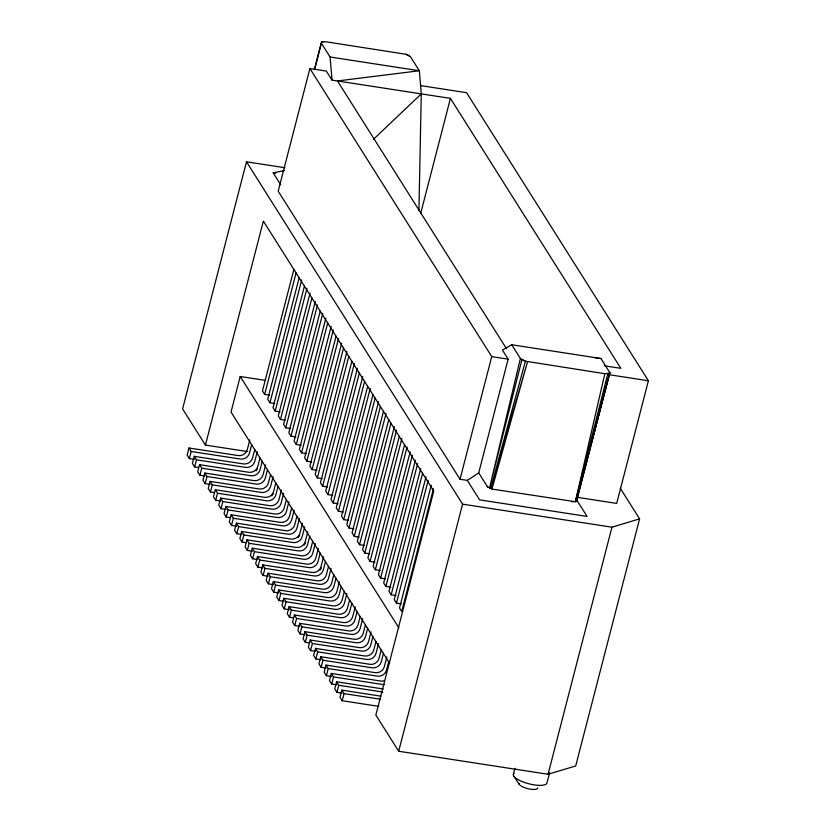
<?xml version="1.0" encoding="UTF-8"?>
<svg xmlns="http://www.w3.org/2000/svg" width="831" height="831" viewBox="0 0 831 831"><rect width="100%" height="100%" fill="white"/><g stroke="black" fill="none" stroke-linecap="round" stroke-linejoin="round"><path stroke-width="1.25" d="M418.917 210.638L421.286 93.882L419.343 70.76L410.462 56.737L406.079 54.306L326.23 41.82L321.898 41.779L321.41 43.274L330.084 56.996L332.026 80.129L450.423 98.37L620.84 368.341L604.366 365.806M604.833 373.701L575.374 501.727L491.931 489.064L487.506 486.758L478.718 472.901L508.136 359.137L502.423 350.08L511.719 344.761L600.99 358.525L609.85 372.766L576.122 501.529L575.374 501.727L607.762 373.836L609.757 373.161L604.833 373.701L525.41 361.205L520.393 358.493L511.719 344.761M520.393 358.493L489.501 488.077L521.899 359.719L525.41 361.205L490.643 488.586L527.529 361.765L491.931 489.064M314.347 69.669L321.42 42.121L323.643 41.55M576.579 501.238L609.788 372.527L576.122 501.529L576.548 500.241M284.929 167.737L246.485 161.806L182.591 408.894L205.423 445.073L247.721 451.597M249.819 439.859L247.306 449.581A7.718 6.98 -32.3 0 1 238.175 455.575L188.99 447.992L187.152 455.097L189.343 458.577L194.392 459.356M189.343 458.577L191.182 451.472L188.99 447.992M254.774 449.426L252.572 457.933A7.718 6.98 -32.3 0 1 243.441 463.927L194.257 456.344L192.418 463.449L194.62 466.929L198.401 467.51M194.62 466.929L196.459 459.823L194.257 456.344M260.041 457.767L257.839 466.284A7.718 6.98 -32.3 0 1 248.718 472.268L199.533 464.685L197.695 471.8L199.887 475.28L204.935 476.059M205.423 445.073L263.354 221.098L433.761 491.079L375.841 715.055L398.683 751.234L548.055 774.263L575.706 765.964L639.61 518.876L620.258 488.233M199.887 475.28L201.725 468.165L199.533 464.685M265.629 464.903L263.115 474.636A7.718 6.98 -32.3 0 1 253.985 480.619L204.8 473.036L202.961 480.152L205.153 483.632L210.201 484.411M332.026 80.129L326.303 71.071L309.911 68.537L278.188 191.192L460.021 479.269L467.313 480.391L478.718 472.901M205.153 483.632L207.002 476.516L204.8 473.036M314.596 69.586L321.41 43.274M270.584 474.47L268.382 482.988A7.718 6.98 -32.3 0 1 259.262 488.971L210.077 481.388L208.228 488.503L210.43 491.983L214.211 492.565M265.432 380.39L240.211 376.505L231.018 412.051L389.656 663.377M210.43 491.983L212.269 484.868L210.077 481.388M275.85 482.821L273.659 491.339A7.718 6.98 -32.3 0 1 264.528 497.322L215.343 489.739L213.505 496.845L215.696 500.324L220.745 501.103M215.696 500.324L217.535 493.219L215.343 489.739M281.439 489.958L278.925 499.68A7.718 6.98 -32.3 0 1 269.795 505.674L220.61 498.091L218.771 505.196L220.973 508.676L226.011 509.455M220.973 508.676L222.812 501.571L220.61 498.091M286.394 499.524L284.192 508.032A7.718 6.98 -32.3 0 1 275.071 514.025L225.887 506.443L224.048 513.548L226.24 517.027L230.021 517.609M226.24 517.027L228.078 509.922L225.887 506.443M293.904 269.379L262.471 390.923L264.663 394.403L269.524 395.151M291.671 507.866L289.468 516.383A7.718 6.98 -32.3 0 1 280.338 522.367L231.153 514.784L229.314 521.899L231.506 525.379L236.555 526.158M251.7 444.554L249.497 453.061A7.718 6.98 -32.3 0 1 240.367 459.055L191.182 451.472M264.663 394.403L296.106 272.859M231.506 525.379L233.345 518.264L231.153 514.784M299.181 277.731L267.738 399.275L269.94 402.755L274.791 403.502M296.937 516.217L294.735 524.735A7.718 6.98 -32.3 0 1 285.615 530.718L236.419 523.135L234.581 530.251L236.783 533.731L241.821 534.51M257.288 451.68L254.764 461.413A7.718 6.98 -32.3 0 1 245.644 467.396L196.459 459.823M269.94 402.755L301.695 279.954M236.783 533.731L238.622 526.615L236.419 523.135M304.447 286.082L273.015 407.626L275.206 411.106L280.068 411.854M302.526 523.353L300.001 533.087A7.718 6.98 -32.3 0 1 290.881 539.07L241.696 531.487L239.858 538.602L242.05 542.082L245.831 542.664M262.243 461.247L260.041 469.764A7.718 6.98 -32.3 0 1 250.91 475.748L201.725 468.165M275.206 411.106L306.971 288.305M242.05 542.082L243.888 534.967L241.696 531.487M310.046 293.177L278.281 415.978L280.483 419.458L285.334 420.206M307.792 531.705L305.278 541.438A7.718 6.98 -32.3 0 1 296.148 547.421L246.963 539.838L245.124 546.943L247.326 550.423L252.364 551.202M267.509 469.598L265.307 478.116A7.718 6.98 -32.3 0 1 256.187 484.099L207.002 476.516M280.483 419.458L311.916 297.903M247.326 550.423L249.165 543.318L246.963 539.838M315.313 301.528L283.558 424.329L285.75 427.799L290.611 428.557M312.747 541.272L310.545 549.779A7.718 6.98 -32.3 0 1 301.424 555.773L252.24 548.19L250.401 555.295L252.593 558.775L257.641 559.554M273.098 476.734L270.584 486.467A7.718 6.98 -32.3 0 1 261.453 492.451L212.269 484.868M285.75 427.799L317.504 305.008M252.593 558.775L254.431 551.67L252.24 548.19M320.257 311.126L288.824 432.671L291.016 436.15L295.878 436.898M318.335 548.408L315.822 558.131A7.718 6.98 -32.3 0 1 306.691 564.124L257.506 556.541L255.668 563.647L257.859 567.126L262.908 567.905M278.053 486.301L275.85 494.809A7.718 6.98 -32.3 0 1 266.72 500.802L217.535 493.219M291.016 436.15L322.781 313.349M257.859 567.126L259.698 560.021L257.506 556.541M325.856 318.221L294.091 441.022L296.293 444.502L301.144 445.25M323.602 556.749L321.088 566.482A7.718 6.98 -32.3 0 1 311.957 572.466L262.773 564.883L260.934 571.998L263.136 575.478L268.174 576.257M283.641 493.437L281.117 503.16A7.718 6.98 -32.3 0 1 271.997 509.154L222.812 501.571M296.293 444.502L327.726 322.958M263.136 575.478L264.975 568.362L262.773 564.883M331.122 326.573L299.368 449.374L301.56 452.853L306.421 453.601M328.557 566.316L326.354 574.834A7.718 6.98 -32.3 0 1 317.234 580.817L268.049 573.234L266.211 580.35L268.403 583.829L273.451 584.608M288.908 501.779L286.394 511.512A7.718 6.98 -32.3 0 1 277.263 517.505L228.078 509.922M301.56 452.853L333.314 330.052M268.403 583.829L270.241 576.714L268.049 573.234M336.067 336.181L304.634 457.725L306.836 461.205L311.687 461.953M333.833 574.668L331.631 583.185A7.718 6.98 -32.3 0 1 322.501 589.169L273.316 581.586L271.477 588.701L273.679 592.181L278.717 592.95M294.174 510.13L291.66 519.863A7.718 6.98 -32.3 0 1 282.54 525.846L233.345 518.264M306.836 461.205L338.591 338.404M273.679 592.181L275.518 585.066L273.316 581.586M341.666 343.276L309.911 466.077L312.103 469.557L316.964 470.304M339.412 581.804L336.898 591.537A7.718 6.98 -32.3 0 1 327.778 597.52L278.593 589.937L276.754 597.042L278.946 600.522L283.994 601.301M299.451 518.482L296.927 528.215A7.718 6.98 -32.3 0 1 287.806 534.198L238.622 526.615M312.103 469.557L343.535 348.002M278.946 600.522L280.785 593.417L278.593 589.937M346.932 351.627L315.178 474.428L317.369 477.898L322.231 478.656M344.377 591.371L342.175 599.878A7.718 6.98 -32.3 0 1 333.044 605.872L283.859 598.289L282.021 605.394L284.212 608.874L289.261 609.653M304.717 526.833L302.204 536.566A7.718 6.98 -32.3 0 1 293.073 542.55L243.888 534.967M317.369 477.898L348.802 356.354M284.212 608.874L286.051 601.769L283.859 598.289M351.877 361.225L320.444 482.769L322.646 486.249L327.497 486.997M349.643 599.722L347.441 608.23A7.718 6.98 -32.3 0 1 338.31 614.223L289.126 606.64L287.287 613.745L289.489 617.225L293.27 617.807M309.672 536.4L307.47 544.907A7.718 6.98 -32.3 0 1 298.35 550.901L249.165 543.318M322.646 486.249L354.401 363.448M289.489 617.225L291.328 610.12L289.126 606.64M357.475 368.32L325.721 491.121L327.913 494.601L332.774 495.349M355.232 606.848L352.708 616.581A7.718 6.98 -32.3 0 1 343.587 622.564L294.403 614.982L292.564 622.097L294.756 625.577L299.804 626.356M315.261 543.536L312.747 553.259A7.718 6.98 -32.3 0 1 303.616 559.253L254.431 551.67M327.913 494.601L359.345 373.057M294.756 625.577L296.594 618.461L294.403 614.982M362.742 376.672L330.987 499.473L333.179 502.952L338.04 503.7M360.187 616.415L357.984 624.933A7.718 6.98 -32.3 0 1 348.854 630.916L299.669 623.333L297.83 630.449L300.033 633.928L305.07 634.707M320.215 553.103L318.013 561.611A7.718 6.98 -32.3 0 1 308.893 567.604L259.698 560.021M333.179 502.952L364.622 381.408M300.033 633.928L301.871 626.813L299.669 623.333M367.697 386.28L336.254 507.824L338.456 511.304L343.317 512.052M365.453 624.767L363.251 633.284A7.718 6.98 -32.3 0 1 354.131 639.268L304.946 631.685L303.097 638.8L305.299 642.28L309.08 642.862M325.482 561.444L323.28 569.962A7.718 6.98 -32.3 0 1 314.16 575.945L264.975 568.362M338.456 511.304L370.211 388.503M305.299 642.28L307.138 635.164L304.946 631.685M372.963 394.632L341.531 516.176L343.722 519.655L348.584 520.403M371.041 631.903L368.528 641.636A7.718 6.98 -32.3 0 1 359.397 647.619L310.212 640.036L308.374 647.152L310.565 650.621L315.614 651.4M420.652 213.515L450.423 98.37M331.07 568.581L328.557 578.314A7.718 6.98 -32.3 0 1 319.426 584.297L270.241 576.714M343.722 519.655L375.155 398.101M310.565 650.621L312.404 643.516L310.212 640.036M378.562 401.726L346.797 524.527L348.999 527.997L353.85 528.755M375.996 641.47L373.794 649.977A7.718 6.98 -32.3 0 1 364.664 655.971L315.479 648.388L313.64 655.493L315.842 658.973L320.88 659.752M336.025 578.147L333.823 586.665A7.718 6.98 -32.3 0 1 324.703 592.648L275.518 585.066M348.999 527.997L380.432 406.452M315.842 658.973L317.681 651.868L315.479 648.388M383.507 411.324L352.074 532.868L354.266 536.348L359.127 537.096M381.263 649.821L379.061 658.329A7.718 6.98 -32.3 0 1 369.94 664.322L320.756 656.739L318.917 663.844L321.109 667.324L326.157 668.103M341.302 586.499L339.1 595.006A7.718 6.98 -32.3 0 1 329.969 601L280.785 593.417M354.266 536.348L386.02 413.547M321.109 667.324L322.947 660.219L320.756 656.739M388.773 419.676L357.34 541.22L359.532 544.7L364.394 545.448M386.851 656.947L384.338 666.68A7.718 6.98 -32.3 0 1 375.207 672.663L326.022 665.091L324.183 672.196L326.375 675.676L331.424 676.455M346.88 593.635L344.366 603.358A7.718 6.98 -32.3 0 1 335.236 609.352L286.051 601.769M359.532 544.7L390.975 423.156M326.375 675.676L328.214 668.56L326.022 665.091M394.372 426.77L362.607 549.571L364.809 553.051L369.66 553.799M384.369 680.631A7.718 6.98 -32.3 0 1 380.484 681.015L331.289 673.432L329.45 680.547L331.652 684.027L336.69 684.806M351.835 603.202L349.633 611.709A7.718 6.98 -32.3 0 1 340.513 617.703L291.328 610.12M364.809 553.051L396.564 430.25M331.652 684.027L333.491 676.912L331.289 673.432M399.316 436.379L367.884 557.923L370.075 561.403L374.937 562.151M383.226 688.982L336.565 681.784L334.727 688.899L336.919 692.379L341.967 693.147M357.112 611.543L354.91 620.061A7.718 6.98 -32.3 0 1 345.779 626.044L296.594 618.461M370.075 561.403L401.84 438.602M336.919 692.379L338.757 685.263L336.565 681.784M404.583 444.73L373.15 566.275L375.352 569.754L380.203 570.502M380.93 696.16L341.832 690.135L339.993 697.251L342.195 700.72L378.77 706.36M362.69 618.68L360.176 628.413A7.718 6.98 -32.3 0 1 351.056 634.396L301.871 626.813M375.352 569.754L407.107 446.953M342.195 700.72L344.034 693.615L341.832 690.135M410.182 451.825L378.427 574.626L380.619 578.096L385.48 578.854M367.655 628.246L365.453 636.764A7.718 6.98 -32.3 0 1 356.322 642.747L307.138 635.164M380.619 578.096L412.373 455.305M415.448 460.177L383.693 582.967L385.885 586.447L390.747 587.195M372.922 636.598L370.719 645.105A7.718 6.98 -32.3 0 1 361.589 651.099L312.404 643.516M385.885 586.447L417.65 463.656M420.725 468.518L388.96 591.319L391.162 594.799L396.013 595.547M378.51 643.734L375.986 653.457A7.718 6.98 -32.3 0 1 366.866 659.45L317.681 651.868M391.162 594.799L422.595 473.255M425.991 476.869L394.237 599.67L396.429 603.15L401.29 603.898M383.465 653.301L381.263 661.808A7.718 6.98 -32.3 0 1 372.132 667.802L322.947 660.219M396.429 603.15L428.183 480.349M431.258 485.221L399.503 608.022L401.705 611.502L433.46 488.701M388.731 661.642L386.529 670.16A7.718 6.98 -32.3 0 1 377.409 676.143L328.214 668.56M460.021 479.269L491.744 356.613L309.911 68.537M398.683 751.234L462.576 504.157L246.485 161.806M513.319 774.554L514.94 768.28M420.673 85.614L466.575 92.688L648.409 380.764L616.695 503.409L577.327 497.343M548.055 774.263L611.959 527.186L639.61 518.876M549.634 772.643L547.037 782.677A17.368 5.339 14.5 0 1 527.56 783.436A17.368 5.339 14.5 0 1 514.005 773.297M255.948 470.886L257.475 468.798M271.758 495.941L273.285 493.853M298.111 537.688L299.638 535.6M304.146 544.991L305.673 542.903M319.956 570.045L321.483 567.957M373.389 139.379L421.286 93.882M280.701 184.742L273.181 172.838L284.347 170.604M595.817 358.109L600.99 358.525M571.738 501.685L573.151 501.831M330.084 56.996L419.343 70.76L337.479 80.96L506.505 348.74M273.181 172.838L275.736 173.232M491.744 356.613L508.136 359.137M608.884 374.667L648.409 380.764M462.576 504.157L611.959 527.186M333.491 676.912L382.675 684.495A7.718 6.98 -32.3 0 0 384.628 684.547M338.757 685.263L382.904 692.067M344.034 693.615L380.608 699.255M406.079 54.306L409.454 55.822M487.288 486.478L487.797 487.039M513.787 776.092L519.23 784.319M576.153 499.119L587.091 516.435L479.612 499.867L467.313 480.391M240.211 376.505L398.849 627.821M537.709 787.985A9.65 2.96 14.5 0 1 528.101 788.723A9.65 2.96 14.5 0 1 518.97 783.467"/></g></svg>
